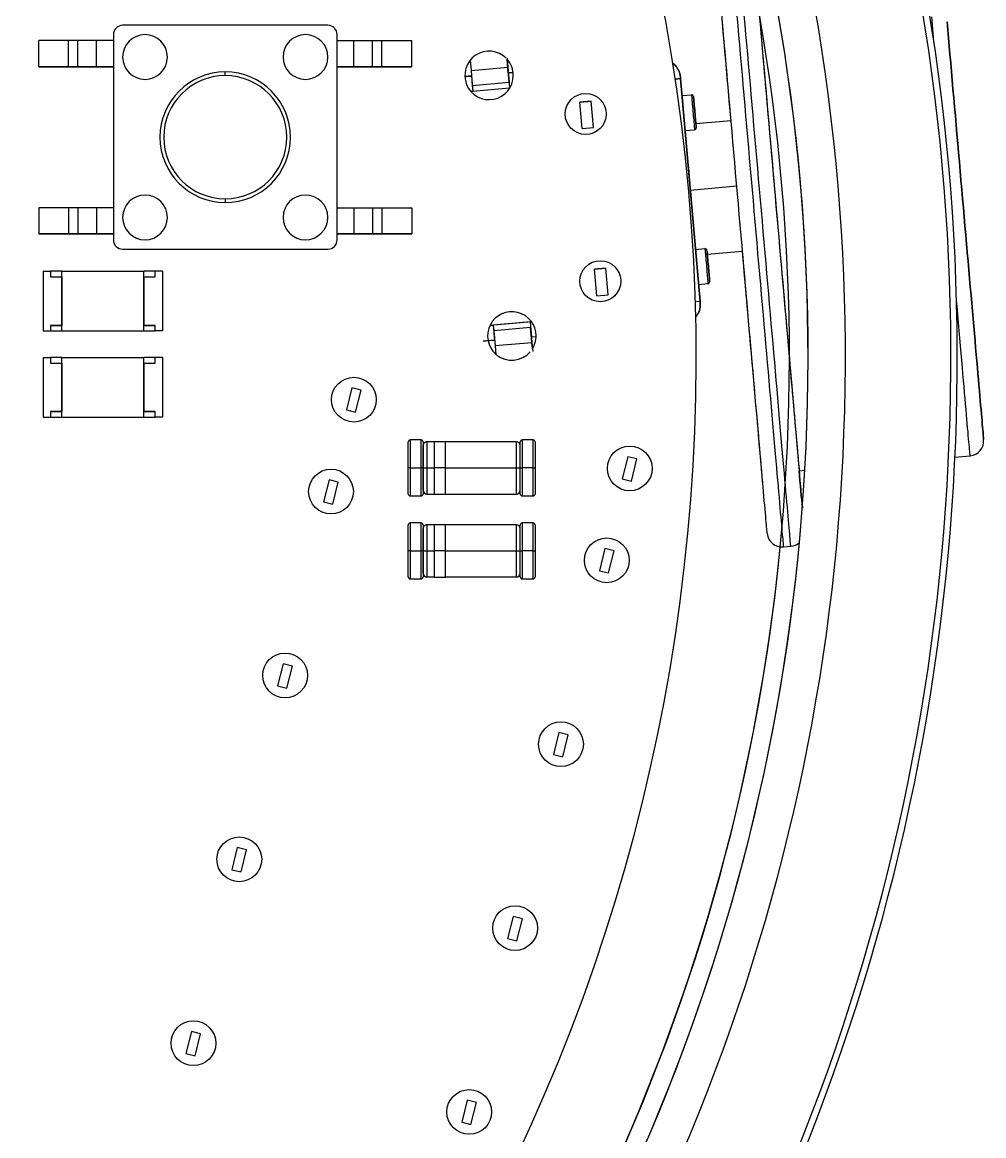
# Model space of a CAD drawing. Header units: millimetres. Extents: x 464 to 694, y 328 to 578.
# Drawn here: x 642.5 to 694, y 422.3 to 482 of the extents above; entities that cross this region are included whole.
import ezdxf

# ---------------------------------------------------------------- set-up
doc = ezdxf.new("R2010")
doc.units = ezdxf.units.MM

msp = doc.modelspace()

# ---------------------------------------------------------------- linework, layer by layer
at = {"color": 7, "linetype": 'Continuous', "lineweight": 25}
for p, q in [((658.88, 481.809), (647.88, 481.809)), ((647.38, 481.309), (647.38, 470.309)), ((659.38, 470.309), (659.38, 481.309)), ((643.38, 479.589), (643.38, 480.989)), ((644.98, 480.989), (643.38, 480.989)), ((644.98, 479.589), (644.98, 480.989)), ((645.48, 480.989), (644.98, 480.989)), ((645.48, 479.589), (645.48, 480.989)), ((646.48, 479.589), (646.48, 480.989)), ((647.38, 480.989), (646.48, 480.989)), ((659.38, 480.989), (660.28, 480.989)), ((660.28, 479.589), (660.28, 480.989)), ((661.28, 479.589), (661.28, 480.989)), ((661.28, 480.989), (661.78, 480.989)), ((661.78, 479.589), (661.78, 480.989)), ((661.78, 480.989), (663.38, 480.989)), ((663.38, 479.589), (663.38, 480.989)), ((647.88, 480.109), (647.88, 480.109)), ((650.28, 480.109), (650.28, 480.109)), ((656.48, 480.109), (656.48, 480.109)), ((658.88, 480.109), (658.88, 480.109)), ((668.487, 480.042), (668.528, 479.567)), ((668.555, 479.264), (668.491, 479.987)), ((644.98, 479.589), (643.38, 479.589)), ((643.38, 479.589), (644.98, 479.589)), ((643.38, 479.589), (643.38, 479.589)), ((645.48, 479.589), (644.98, 479.589)), ((645.48, 479.589), (645.48, 479.589)), ((645.98, 479.589), (646.48, 479.589)), ((645.98, 479.589), (645.98, 479.589)), ((647.38, 479.589), (646.48, 479.589)), ((646.48, 479.589), (647.38, 479.589)), ((659.38, 479.589), (660.28, 479.589)), ((660.28, 479.589), (659.38, 479.589)), ((660.78, 479.589), (660.28, 479.589)), ((660.78, 479.589), (660.78, 479.589)), ((661.28, 479.589), (661.28, 479.589)), ((661.28, 479.589), (661.78, 479.589)), ((663.38, 479.589), (661.78, 479.589)), ((661.78, 479.589), (663.38, 479.589)), ((663.38, 479.589), (663.38, 479.589)), ((666.507, 479.934), (666.554, 479.394)), ((666.554, 479.394), (668.528, 479.567)), ((666.554, 479.394), (668.528, 479.567)), ((666.554, 479.394), (666.554, 479.394)), ((666.554, 479.394), (666.625, 478.585)), ((668.513, 479.744), (668.626, 478.454)), ((668.599, 478.757), (668.513, 479.744)), ((668.528, 479.567), (668.528, 479.567)), ((668.528, 479.567), (668.599, 478.757)), ((677.477, 479.687), (677.389, 479.679)), ((649.08, 478.909), (649.08, 478.909)), ((653.38, 479.109), (653.38, 479.309)), ((657.68, 478.909), (657.68, 478.909)), ((666.581, 479.091), (666.223, 479.06)), ((666.581, 479.091), (666.652, 478.281)), ((668.555, 479.264), (668.811, 479.286)), ((668.811, 479.286), (668.555, 479.264)), ((668.555, 479.264), (668.555, 479.264)), ((668.555, 479.264), (668.626, 478.454)), ((677.787, 478.949), (677.506, 478.925)), ((677.506, 478.925), (677.787, 478.949)), ((677.787, 478.949), (677.506, 478.925)), ((677.787, 478.949), (677.506, 478.925)), ((677.778, 479.051), (677.787, 478.949)), ((677.778, 479.051), (677.778, 479.051)), ((677.787, 478.949), (677.778, 479.051)), ((677.787, 478.949), (678.831, 467.006)), ((677.787, 478.949), (677.787, 478.949)), ((677.787, 478.949), (677.787, 478.949)), ((678.831, 467.006), (677.787, 478.949)), ((666.538, 478.271), (666.652, 478.281)), ((666.625, 478.585), (668.599, 478.757)), ((666.625, 478.585), (666.652, 478.281)), ((666.652, 478.281), (668.626, 478.454)), ((668.599, 478.757), (668.599, 478.757)), ((668.626, 478.454), (668.638, 478.455)), ((668.626, 478.454), (668.626, 478.454)), ((672.997, 477.74), (672.39, 477.687)), ((672.39, 477.687), (672.997, 477.74)), ((672.39, 477.687), (672.39, 477.687)), ((672.514, 476.27), (672.39, 477.687)), ((673.121, 476.323), (672.997, 477.74)), ((673.121, 476.323), (672.997, 477.74)), ((672.997, 477.74), (672.997, 477.74)), ((677.866, 478.038), (678.372, 478.083)), ((680.496, 476.688), (678.611, 476.523)), ((672.514, 476.27), (673.121, 476.323)), ((673.121, 476.323), (673.121, 476.323)), ((678.03, 476.166), (678.536, 476.21)), ((678.309, 472.978), (680.802, 473.196)), ((653.38, 472.509), (653.38, 472.309)), ((643.38, 472.029), (643.38, 470.629)), ((644.98, 472.029), (643.38, 472.029)), ((644.98, 472.029), (644.98, 470.629)), ((645.48, 472.029), (644.98, 472.029)), ((645.48, 472.029), (645.48, 470.629)), ((646.48, 472.029), (646.48, 470.629)), ((647.38, 472.029), (646.48, 472.029)), ((659.38, 472.029), (660.28, 472.029)), ((660.28, 472.029), (660.28, 470.629)), ((661.28, 472.029), (661.28, 470.629)), ((661.28, 472.029), (661.78, 472.029)), ((661.78, 472.029), (661.78, 470.629)), ((661.78, 472.029), (663.38, 472.029)), ((663.38, 472.029), (663.38, 470.629)), ((647.88, 471.509), (647.88, 471.509)), ((650.28, 471.509), (650.28, 471.509)), ((656.48, 471.509), (656.48, 471.509)), ((658.88, 471.509), (658.88, 471.509)), ((644.98, 470.629), (643.38, 470.629)), ((643.38, 470.629), (644.98, 470.629)), ((643.38, 470.629), (643.38, 470.629)), ((645.48, 470.629), (644.98, 470.629)), ((645.48, 470.629), (645.48, 470.629)), ((645.98, 470.629), (646.48, 470.629)), ((645.98, 470.629), (645.98, 470.629)), ((647.38, 470.629), (646.48, 470.629)), ((646.48, 470.629), (647.38, 470.629)), ((659.38, 470.629), (660.28, 470.629)), ((660.28, 470.629), (659.38, 470.629)), ((660.78, 470.629), (660.28, 470.629)), ((660.78, 470.629), (660.78, 470.629)), ((661.28, 470.629), (661.28, 470.629)), ((661.28, 470.629), (661.78, 470.629)), ((663.38, 470.629), (661.78, 470.629)), ((661.78, 470.629), (663.38, 470.629)), ((663.38, 470.629), (663.38, 470.629)), ((649.08, 470.309), (649.08, 470.309)), ((657.68, 470.309), (657.68, 470.309)), ((678.588, 469.79), (679.094, 469.834)), ((647.88, 469.809), (658.88, 469.809)), ((647.88, 469.809), (658.88, 469.809)), ((647.88, 469.809), (647.88, 469.809)), ((658.88, 469.809), (658.88, 469.809)), ((679.222, 469.539), (681.107, 469.704)), ((643.62, 468.621), (644.02, 468.621)), ((643.62, 468.621), (643.62, 465.421)), ((644.02, 468.621), (644.02, 468.321)), ((644.62, 468.621), (644.02, 468.621)), ((644.62, 468.621), (649.02, 468.621)), ((644.62, 465.421), (644.62, 468.621)), ((649.02, 465.421), (649.02, 468.621)), ((649.62, 468.621), (649.02, 468.621)), ((650.02, 468.621), (649.62, 468.621)), ((649.62, 468.321), (649.62, 468.621)), ((650.02, 468.621), (650.02, 465.421)), ((673.781, 468.782), (673.173, 468.729)), ((673.173, 468.729), (673.781, 468.782)), ((673.173, 468.729), (673.173, 468.729)), ((673.297, 467.312), (673.173, 468.729)), ((673.905, 467.366), (673.781, 468.782)), ((673.781, 468.782), (673.781, 468.782)), ((673.905, 467.366), (673.781, 468.782)), ((644.02, 468.321), (644.62, 468.321)), ((644.62, 468.321), (644.62, 465.721)), ((649.02, 468.321), (649.02, 465.721)), ((649.02, 468.321), (649.62, 468.321)), ((678.752, 467.917), (679.258, 467.961)), ((673.297, 467.312), (673.905, 467.366)), ((673.905, 467.366), (673.905, 467.366)), ((678.831, 467.006), (678.58, 466.984)), ((678.831, 467.006), (678.58, 466.984)), ((678.831, 467.006), (678.84, 466.905)), ((678.831, 467.006), (678.831, 467.006)), ((678.831, 467.006), (678.831, 467.006)), ((678.84, 466.905), (678.831, 467.006)), ((678.84, 466.905), (678.84, 466.905)), ((678.745, 466.379), (678.745, 466.379)), ((644.62, 465.721), (644.02, 465.721)), ((644.02, 465.721), (644.02, 465.421)), ((644.02, 465.721), (644.62, 465.721)), ((649.62, 465.721), (649.02, 465.721)), ((649.02, 465.721), (649.62, 465.721)), ((649.62, 465.421), (649.62, 465.721)), ((668.408, 465.788), (667.57, 465.715)), ((667.57, 465.715), (667.75, 465.731)), ((669.724, 465.903), (667.75, 465.731)), ((667.75, 465.731), (667.776, 465.427)), ((667.75, 465.731), (667.75, 465.731)), ((667.75, 465.731), (667.821, 464.921)), ((669.802, 465.91), (668.408, 465.788)), ((669.724, 465.903), (669.802, 465.91)), ((669.724, 465.903), (669.836, 464.613)), ((669.724, 465.903), (669.724, 465.903)), ((669.724, 465.903), (669.794, 465.094)), ((678.655, 466.226), (678.6, 466.221)), ((678.601, 466.157), (678.655, 466.226)), ((643.62, 465.421), (643.72, 465.421)), ((643.62, 465.421), (644.02, 465.421)), ((643.62, 465.421), (643.62, 465.421)), ((643.72, 465.421), (643.72, 465.421)), ((643.72, 465.421), (644.02, 465.421)), ((644.02, 465.421), (644.62, 465.421)), ((644.02, 465.421), (644.62, 465.421)), ((644.62, 465.421), (649.02, 465.421)), ((644.62, 465.421), (649.02, 465.421)), ((649.02, 465.421), (649.62, 465.421)), ((649.02, 465.421), (649.62, 465.421)), ((650.02, 465.421), (649.62, 465.421)), ((649.92, 465.421), (649.62, 465.421)), ((650.02, 465.421), (649.92, 465.421)), ((649.92, 465.421), (649.92, 465.421)), ((650.02, 465.421), (650.02, 465.421)), ((669.75, 465.6), (667.776, 465.427)), ((669.75, 465.6), (667.776, 465.427)), ((667.776, 465.427), (667.776, 465.427)), ((667.776, 465.427), (667.847, 464.617)), ((669.75, 465.6), (669.821, 464.79)), ((669.75, 465.6), (669.75, 465.6)), ((669.836, 464.613), (669.75, 465.6)), ((670.043, 465.115), (669.794, 465.094)), ((669.794, 465.094), (669.794, 465.094)), ((669.849, 464.471), (669.794, 465.094)), ((669.821, 464.79), (667.847, 464.617)), ((667.847, 464.617), (667.889, 464.142)), ((669.821, 464.79), (669.862, 464.315)), ((669.821, 464.79), (669.821, 464.79)), ((643.62, 463.998), (644.02, 463.998)), ((643.62, 463.998), (643.62, 460.798)), ((644.02, 463.998), (644.02, 463.698)), ((644.62, 463.998), (644.02, 463.998)), ((644.62, 463.998), (649.02, 463.998)), ((644.62, 460.798), (644.62, 463.998)), ((649.02, 460.798), (649.02, 463.998)), ((649.62, 463.998), (649.02, 463.998)), ((650.02, 463.998), (649.62, 463.998)), ((649.62, 463.698), (649.62, 463.998)), ((650.02, 463.998), (650.02, 460.798)), ((644.02, 463.698), (644.62, 463.698)), ((644.62, 463.698), (644.62, 461.098)), ((649.02, 463.698), (649.02, 461.098)), ((649.02, 463.698), (649.62, 463.698)), ((660.171, 462.368), (659.876, 461.185)), ((660.663, 462.245), (660.171, 462.368)), ((660.171, 462.368), (660.171, 462.368)), ((660.663, 462.245), (660.171, 462.368)), ((660.369, 461.062), (660.663, 462.245)), ((660.369, 461.062), (660.663, 462.245)), ((660.663, 462.245), (660.663, 462.245)), ((644.62, 461.098), (644.02, 461.098)), ((644.02, 461.098), (644.02, 460.798)), ((644.02, 461.098), (644.62, 461.098)), ((649.62, 461.098), (649.02, 461.098)), ((649.02, 461.098), (649.62, 461.098)), ((649.62, 460.798), (649.62, 461.098)), ((659.876, 461.185), (660.369, 461.062)), ((660.369, 461.062), (660.369, 461.062)), ((643.62, 460.798), (644.02, 460.798)), ((643.62, 460.798), (643.72, 460.798)), ((643.62, 460.798), (643.62, 460.798)), ((643.72, 460.798), (643.72, 460.798)), ((643.72, 460.798), (644.02, 460.798)), ((644.02, 460.798), (644.62, 460.798)), ((644.02, 460.798), (644.62, 460.798)), ((644.62, 460.798), (649.02, 460.798)), ((644.62, 460.798), (649.02, 460.798)), ((649.02, 460.798), (649.62, 460.798)), ((649.02, 460.798), (649.62, 460.798)), ((650.02, 460.798), (649.62, 460.798)), ((649.92, 460.798), (649.62, 460.798)), ((650.02, 460.798), (649.92, 460.798)), ((649.92, 460.798), (649.92, 460.798)), ((650.02, 460.798), (650.02, 460.798)), ((663.188, 458.08), (663.188, 459.48)), ((663.888, 459.58), (663.288, 459.58)), ((663.288, 459.58), (663.288, 458.08)), ((663.888, 458.08), (663.888, 459.58)), ((663.988, 459.48), (663.988, 458.08)), ((663.99, 459.28), (663.988, 459.28)), ((663.99, 458.08), (663.99, 459.28)), ((664.59, 459.48), (664.19, 459.48)), ((664.19, 459.48), (664.19, 458.08)), ((665.19, 459.482), (664.59, 459.482)), ((664.59, 458.08), (664.59, 459.482)), ((665.19, 458.08), (665.19, 459.482)), ((668.99, 459.48), (665.19, 459.48)), ((668.99, 458.08), (668.99, 459.48)), ((669.192, 459.28), (669.19, 459.28)), ((669.19, 458.08), (669.19, 459.28)), ((669.192, 458.08), (669.192, 459.48)), ((669.892, 459.58), (669.292, 459.58)), ((669.292, 459.58), (669.292, 458.08)), ((669.892, 458.08), (669.892, 459.58)), ((669.992, 459.48), (669.992, 458.08)), ((669.994, 458.703), (669.992, 458.703)), ((669.994, 458.656), (669.992, 458.656)), ((669.994, 458.639), (669.992, 458.639)), ((669.994, 458.593), (669.992, 458.593)), ((669.994, 458.586), (669.992, 458.586)), ((669.994, 458.568), (669.992, 458.568)), ((669.994, 458.55), (669.992, 458.55)), ((669.994, 458.503), (669.992, 458.503)), ((669.994, 458.486), (669.992, 458.486)), ((669.994, 458.703), (669.994, 458.656)), ((669.994, 458.656), (669.994, 458.639)), ((669.994, 458.639), (669.994, 458.593)), ((669.994, 458.55), (669.994, 458.503)), ((669.994, 458.503), (669.994, 458.486)), ((669.994, 458.486), (669.994, 458.44)), ((674.958, 458.681), (674.663, 457.498)), ((675.451, 458.558), (674.958, 458.681)), ((674.958, 458.681), (674.958, 458.681)), ((675.451, 458.558), (674.958, 458.681)), ((675.156, 457.375), (675.451, 458.558)), ((675.156, 457.375), (675.451, 458.558)), ((675.451, 458.558), (675.451, 458.558)), ((692.5, 458.66), (693.31, 458.731)), ((663.288, 458.08), (663.188, 458.08)), ((663.188, 456.68), (663.188, 458.08)), ((663.288, 458.08), (663.888, 458.08)), ((663.288, 458.08), (663.288, 456.58)), ((663.988, 458.08), (663.888, 458.08)), ((663.888, 456.58), (663.888, 458.08)), ((663.988, 458.08), (663.988, 456.68)), ((663.988, 458.08), (663.99, 458.08)), ((663.99, 456.88), (663.99, 458.08)), ((663.99, 458.08), (664.19, 458.08)), ((664.19, 458.08), (664.59, 458.08)), ((664.19, 458.08), (664.19, 456.68)), ((665.19, 458.08), (664.59, 458.08)), ((664.59, 456.678), (664.59, 458.08)), ((665.19, 456.678), (665.19, 458.08)), ((665.19, 458.08), (668.99, 458.08)), ((668.99, 458.08), (669.19, 458.08)), ((668.99, 456.68), (668.99, 458.08)), ((669.19, 456.88), (669.19, 458.08)), ((669.192, 458.08), (669.19, 458.08)), ((669.192, 456.68), (669.192, 458.08)), ((669.192, 458.08), (669.292, 458.08)), ((669.892, 458.08), (669.292, 458.08)), ((669.292, 458.08), (669.292, 456.58)), ((669.892, 458.08), (669.992, 458.08)), ((669.892, 456.58), (669.892, 458.08)), ((669.994, 458.44), (669.992, 458.44)), ((669.994, 458.433), (669.992, 458.433)), ((669.994, 458.415), (669.992, 458.415)), ((669.994, 458.369), (669.992, 458.369)), ((669.994, 458.334), (669.992, 458.334)), ((669.994, 458.315), (669.992, 458.315)), ((669.994, 458.311), (669.992, 458.311)), ((669.994, 458.308), (669.992, 458.308)), ((669.994, 458.245), (669.992, 458.245)), ((669.994, 458.241), (669.992, 458.241)), ((669.994, 458.231), (669.992, 458.231)), ((669.994, 458.231), (669.992, 458.231)), ((669.994, 458.221), (669.992, 458.221)), ((669.994, 458.192), (669.992, 458.192)), ((669.994, 458.147), (669.992, 458.147)), ((669.994, 458.129), (669.992, 458.129)), ((669.994, 458.126), (669.992, 458.126)), ((669.994, 458.124), (669.992, 458.124)), ((669.992, 458.08), (669.992, 456.68)), ((669.994, 458.076), (669.992, 458.076)), ((669.994, 458.06), (669.992, 458.06)), ((669.994, 457.96), (669.992, 457.96)), ((669.994, 457.874), (669.992, 457.874)), ((669.994, 458.44), (669.994, 458.436)), ((669.994, 458.369), (669.994, 458.334)), ((669.994, 458.334), (669.994, 458.315)), ((669.994, 458.315), (669.994, 458.311)), ((669.994, 458.311), (669.994, 458.308)), ((669.994, 458.308), (669.994, 458.245)), ((669.994, 458.126), (669.994, 458.124)), ((669.994, 458.124), (669.994, 458.076)), ((669.994, 458.076), (669.994, 458.06)), ((684.145, 457.929), (684.452, 457.956)), ((658.942, 457.439), (658.647, 456.256)), ((659.435, 457.316), (658.942, 457.439)), ((658.942, 457.439), (658.942, 457.439)), ((659.435, 457.316), (658.942, 457.439)), ((659.14, 456.133), (659.435, 457.316)), ((659.14, 456.133), (659.435, 457.316)), ((659.435, 457.316), (659.435, 457.316)), ((669.994, 457.827), (669.992, 457.827)), ((669.994, 457.709), (669.992, 457.709)), ((669.994, 457.605), (669.992, 457.605)), ((669.994, 457.567), (669.992, 457.567)), ((669.994, 457.547), (669.992, 457.547)), ((669.994, 457.447), (669.992, 457.447)), ((669.994, 457.407), (669.992, 457.407)), ((674.663, 457.498), (675.156, 457.375)), ((675.156, 457.375), (675.156, 457.375)), ((663.988, 456.88), (663.99, 456.88)), ((664.19, 456.68), (664.59, 456.68)), ((665.19, 456.68), (668.99, 456.68)), ((669.19, 456.88), (669.192, 456.88)), ((658.647, 456.256), (659.14, 456.133)), ((659.14, 456.133), (659.14, 456.133)), ((663.288, 456.58), (663.888, 456.58)), ((664.59, 456.678), (665.19, 456.678)), ((669.292, 456.58), (669.892, 456.58)), ((663.188, 453.631), (663.188, 455.031)), ((663.888, 455.131), (663.288, 455.131)), ((663.288, 455.131), (663.288, 453.631)), ((663.888, 453.631), (663.888, 455.131)), ((663.988, 455.031), (663.988, 453.631)), ((664.59, 455.031), (664.19, 455.031)), ((664.19, 455.031), (664.19, 453.631)), ((665.19, 455.033), (664.59, 455.033)), ((664.59, 453.631), (664.59, 455.033)), ((665.19, 453.631), (665.19, 455.033)), ((668.99, 455.031), (665.19, 455.031)), ((668.99, 453.631), (668.99, 455.031)), ((669.192, 453.631), (669.192, 455.031)), ((669.892, 455.131), (669.292, 455.131)), ((669.292, 455.131), (669.292, 453.631)), ((669.892, 453.631), (669.892, 455.131)), ((669.992, 455.031), (669.992, 453.631)), ((663.99, 454.831), (663.988, 454.831)), ((663.99, 453.631), (663.99, 454.831)), ((669.192, 454.831), (669.19, 454.831)), ((669.19, 453.631), (669.19, 454.831)), ((669.994, 454.254), (669.992, 454.254)), ((669.994, 454.207), (669.992, 454.207)), ((669.994, 454.19), (669.992, 454.19)), ((669.994, 454.144), (669.992, 454.144)), ((669.994, 454.137), (669.992, 454.137)), ((669.994, 454.119), (669.992, 454.119)), ((669.994, 454.101), (669.992, 454.101)), ((669.994, 454.054), (669.992, 454.054)), ((669.994, 454.037), (669.992, 454.037)), ((669.994, 453.991), (669.992, 453.991)), ((669.994, 453.984), (669.992, 453.984)), ((669.994, 453.966), (669.992, 453.966)), ((669.994, 453.92), (669.992, 453.92)), ((669.994, 453.885), (669.992, 453.885)), ((669.994, 453.866), (669.992, 453.866)), ((669.994, 453.862), (669.992, 453.862)), ((669.994, 453.859), (669.992, 453.859)), ((669.994, 453.796), (669.992, 453.796)), ((669.994, 453.792), (669.992, 453.792)), ((669.994, 453.782), (669.992, 453.782)), ((669.994, 453.782), (669.992, 453.782)), ((669.994, 453.772), (669.992, 453.772)), ((669.994, 453.743), (669.992, 453.743)), ((669.994, 453.698), (669.992, 453.698)), ((669.994, 454.254), (669.994, 454.207)), ((669.994, 454.207), (669.994, 454.19)), ((669.994, 454.19), (669.994, 454.144)), ((669.994, 454.101), (669.994, 454.054)), ((669.994, 454.054), (669.994, 454.037)), ((669.994, 454.037), (669.994, 453.991)), ((669.994, 453.991), (669.994, 453.987)), ((669.994, 453.92), (669.994, 453.885)), ((669.994, 453.885), (669.994, 453.866)), ((669.994, 453.866), (669.994, 453.862)), ((669.994, 453.862), (669.994, 453.859)), ((669.994, 453.859), (669.994, 453.796)), ((673.729, 453.752), (673.434, 452.569)), ((674.222, 453.629), (673.729, 453.752)), ((673.729, 453.752), (673.729, 453.752)), ((674.222, 453.629), (673.729, 453.752)), ((683.298, 453.84), (683.697, 453.875)), ((663.188, 452.231), (663.188, 453.631)), ((663.288, 453.631), (663.188, 453.631)), ((663.288, 453.631), (663.888, 453.631)), ((663.288, 453.631), (663.288, 452.131)), ((663.988, 453.631), (663.888, 453.631)), ((663.888, 452.131), (663.888, 453.631)), ((663.988, 453.631), (663.988, 452.231)), ((663.988, 453.631), (663.99, 453.631)), ((663.99, 452.431), (663.99, 453.631)), ((663.99, 453.631), (664.19, 453.631)), ((664.19, 453.631), (664.59, 453.631)), ((664.19, 453.631), (664.19, 452.231)), ((665.19, 453.631), (664.59, 453.631)), ((664.59, 452.229), (664.59, 453.631)), ((665.19, 452.229), (665.19, 453.631)), ((665.19, 453.631), (668.99, 453.631)), ((668.99, 453.631), (669.19, 453.631)), ((668.99, 452.231), (668.99, 453.631)), ((669.19, 452.431), (669.19, 453.631)), ((669.192, 453.631), (669.19, 453.631)), ((669.192, 452.231), (669.192, 453.631)), ((669.192, 453.631), (669.292, 453.631)), ((669.892, 453.631), (669.292, 453.631)), ((669.292, 453.631), (669.292, 452.131)), ((669.892, 453.631), (669.992, 453.631)), ((669.892, 452.131), (669.892, 453.631)), ((669.994, 453.68), (669.992, 453.68)), ((669.994, 453.677), (669.992, 453.677)), ((669.994, 453.675), (669.992, 453.675)), ((669.992, 453.631), (669.992, 452.231)), ((669.994, 453.627), (669.992, 453.627)), ((669.994, 453.611), (669.992, 453.611)), ((669.994, 453.511), (669.992, 453.511)), ((669.994, 453.425), (669.992, 453.425)), ((669.994, 453.378), (669.992, 453.378)), ((669.994, 453.26), (669.992, 453.26)), ((669.994, 453.156), (669.992, 453.156)), ((669.994, 453.118), (669.992, 453.118)), ((669.994, 453.098), (669.992, 453.098)), ((669.994, 453.677), (669.994, 453.675)), ((669.994, 453.675), (669.994, 453.627)), ((669.994, 453.627), (669.994, 453.611)), ((673.927, 452.446), (674.222, 453.629)), ((673.927, 452.446), (674.222, 453.629)), ((674.222, 453.629), (674.222, 453.629)), ((669.994, 452.998), (669.992, 452.998)), ((669.994, 452.958), (669.992, 452.958)), ((673.434, 452.569), (673.927, 452.446)), ((663.288, 452.131), (663.888, 452.131)), ((663.988, 452.431), (663.99, 452.431)), ((664.19, 452.231), (664.59, 452.231)), ((664.59, 452.229), (665.19, 452.229)), ((665.19, 452.231), (668.99, 452.231)), ((669.19, 452.431), (669.192, 452.431)), ((669.292, 452.131), (669.892, 452.131)), ((673.927, 452.446), (673.927, 452.446)), ((656.484, 447.58), (656.189, 446.397)), ((656.977, 447.457), (656.484, 447.58)), ((656.484, 447.58), (656.484, 447.58)), ((656.977, 447.457), (656.484, 447.58)), ((656.682, 446.275), (656.977, 447.457)), ((656.682, 446.275), (656.977, 447.457)), ((656.977, 447.457), (656.977, 447.457)), ((656.189, 446.397), (656.682, 446.275)), ((656.682, 446.275), (656.682, 446.275)), ((671.271, 443.893), (670.976, 442.711)), ((671.764, 443.771), (671.271, 443.893)), ((671.271, 443.893), (671.271, 443.893)), ((671.764, 443.771), (671.271, 443.893)), ((671.469, 442.588), (671.764, 443.771)), ((671.469, 442.588), (671.764, 443.771)), ((671.764, 443.771), (671.764, 443.771)), ((670.976, 442.711), (671.469, 442.588)), ((671.469, 442.588), (671.469, 442.588)), ((654.026, 437.722), (653.731, 436.539)), ((654.519, 437.599), (654.026, 437.722)), ((654.026, 437.722), (654.026, 437.722)), ((654.519, 437.599), (654.026, 437.722)), ((654.224, 436.416), (654.519, 437.599)), ((654.224, 436.416), (654.519, 437.599)), ((654.519, 437.599), (654.519, 437.599)), ((653.731, 436.539), (654.224, 436.416)), ((654.224, 436.416), (654.224, 436.416)), ((668.813, 434.035), (668.518, 432.852)), ((669.306, 433.912), (668.813, 434.035)), ((668.813, 434.035), (668.813, 434.035)), ((669.306, 433.912), (668.813, 434.035)), ((669.011, 432.729), (669.306, 433.912)), ((669.011, 432.729), (669.306, 433.912)), ((669.306, 433.912), (669.306, 433.912)), ((668.518, 432.852), (669.011, 432.729)), ((669.011, 432.729), (669.011, 432.729)), ((651.568, 427.864), (651.273, 426.681)), ((652.061, 427.741), (651.568, 427.864)), ((651.568, 427.864), (651.568, 427.864)), ((652.061, 427.741), (651.568, 427.864)), ((651.766, 426.558), (652.061, 427.741)), ((651.766, 426.558), (652.061, 427.741)), ((652.061, 427.741), (652.061, 427.741)), ((651.273, 426.681), (651.766, 426.558)), ((651.766, 426.558), (651.766, 426.558)), ((666.355, 424.177), (666.06, 422.994)), ((666.848, 424.054), (666.355, 424.177)), ((666.355, 424.177), (666.355, 424.177)), ((666.848, 424.054), (666.355, 424.177)), ((666.553, 422.871), (666.848, 424.054)), ((666.553, 422.871), (666.848, 424.054)), ((666.848, 424.054), (666.848, 424.054)), ((666.06, 422.994), (666.553, 422.871)), ((666.553, 422.871), (666.553, 422.871))]:
    msp.add_line(p, q, dxfattribs=at)
at = {"color": 7, "linetype": 'Continuous', "lineweight": 25, "flags": 128}
for points in [[(682.432, 454.567), (682.432, 454.569), (682.43, 454.586), (682.427, 454.62), (682.423, 454.67), (682.417, 454.737), (682.409, 454.821), (682.401, 454.922), (682.39, 455.039), (682.379, 455.172), (682.366, 455.322), (682.351, 455.487), (682.335, 455.669), (682.318, 455.867), (682.299, 456.08), (682.279, 456.309), (682.258, 456.553), (682.235, 456.812), (682.211, 457.086), (682.186, 457.375), (682.16, 457.677), (682.132, 457.994), (682.103, 458.325), (682.073, 458.669), (682.042, 459.026), (682.009, 459.396), (681.976, 459.778), (681.941, 460.173), (681.906, 460.579), (681.869, 460.997), (681.832, 461.425), (681.793, 461.865), (681.754, 462.314), (681.714, 462.774), (681.673, 463.242), (681.631, 463.72), (681.588, 464.207), (681.545, 464.701), (681.501, 465.203), (681.457, 465.713), (681.411, 466.229), (681.366, 466.751), (681.319, 467.28), (681.273, 467.813), (681.226, 468.352), (681.178, 468.895), (681.13, 469.441), (681.082, 469.992), (681.034, 470.545), (680.985, 471.1), (680.936, 471.657), (680.888, 472.216), (680.839, 472.776), (680.79, 473.336), (680.741, 473.896), (680.692, 474.455), (680.643, 475.013), (680.594, 475.57), (680.546, 476.124), (680.497, 476.676), (680.449, 477.224), (680.402, 477.769), (680.354, 478.31), (680.308, 478.846), (680.261, 479.377), (680.215, 479.902), (680.17, 480.422), (680.125, 480.935), (680.081, 481.44), (680.037, 481.939), (679.994, 482.429)], [(682.008, 482.359), (682.051, 481.865), (682.095, 481.363), (682.14, 480.853), (682.185, 480.337), (682.23, 479.815), (682.277, 479.286), (682.323, 478.753), (682.37, 478.214), (682.418, 477.671), (682.466, 477.125), (682.514, 476.574), (682.562, 476.021), (682.611, 475.466), (682.66, 474.909), (682.709, 474.35), (682.758, 473.79), (682.807, 473.23), (682.856, 472.67), (682.904, 472.111), (682.953, 471.553), (683.002, 470.996), (683.05, 470.442), (683.099, 469.89), (683.147, 469.342), (683.194, 468.797), (683.242, 468.256), (683.289, 467.72), (683.335, 467.189), (683.381, 466.664), (683.426, 466.144), (683.471, 465.631), (683.516, 465.126), (683.559, 464.627), (683.602, 464.137), (683.644, 463.655), (683.686, 463.181), (683.726, 462.717), (683.766, 462.262), (683.805, 461.818), (683.843, 461.384), (683.88, 460.961), (683.916, 460.549), (683.951, 460.148), (683.985, 459.76), (684.018, 459.383), (684.05, 459.02), (684.08, 458.669), (684.11, 458.332), (684.138, 458.008), (684.165, 457.699), (684.191, 457.403), (684.216, 457.122), (684.239, 456.855), (684.261, 456.604), (684.282, 456.367), (684.301, 456.146), (684.319, 455.947)], [(680.496, 476.688), (680.466, 477.03), (680.423, 477.529), (680.38, 478.023), (680.337, 478.512), (680.294, 478.996), (680.253, 479.474), (680.211, 479.945), (680.171, 480.409), (680.131, 480.866), (680.092, 481.314), (680.053, 481.754), (680.015, 482.185)], [(680.807, 482.313), (680.852, 481.804), (680.897, 481.288), (680.943, 480.765), (680.989, 480.236), (681.036, 479.701), (681.083, 479.16), (681.131, 478.614), (681.179, 478.063), (681.228, 477.509), (681.276, 476.95), (681.326, 476.389), (681.375, 475.825), (681.425, 475.258), (681.474, 474.69), (681.524, 474.121), (681.574, 473.551), (681.624, 472.98), (681.674, 472.41), (681.723, 471.841), (681.773, 471.273), (681.823, 470.706), (681.872, 470.142), (681.921, 469.581), (681.97, 469.022), (682.019, 468.468), (682.067, 467.917), (682.115, 467.371), (682.162, 466.83), (682.209, 466.295), (682.255, 465.766), (682.301, 465.243), (682.346, 464.727), (682.39, 464.219), (682.434, 463.718), (682.477, 463.225), (682.52, 462.741), (682.561, 462.267), (682.602, 461.801), (682.642, 461.346), (682.681, 460.901), (682.719, 460.466), (682.756, 460.043), (682.792, 459.631), (682.827, 459.23), (682.861, 458.842), (682.894, 458.466), (682.925, 458.103), (682.956, 457.753), (682.985, 457.417), (683.014, 457.094), (683.041, 456.785), (683.067, 456.49), (683.091, 456.21), (683.114, 455.944), (683.136, 455.693), (683.157, 455.458), (683.176, 455.238), (683.194, 455.033), (683.211, 454.844), (683.226, 454.671), (683.239, 454.514), (683.252, 454.373), (683.263, 454.249), (683.272, 454.14), (683.28, 454.049), (683.287, 453.974), (683.292, 453.915), (683.295, 453.873), (683.298, 453.848), (683.298, 453.84)], [(683.697, 453.875), (683.696, 453.883), (683.694, 453.908), (683.69, 453.95), (683.685, 454.008), (683.679, 454.084), (683.671, 454.175), (683.661, 454.283), (683.65, 454.408), (683.638, 454.549), (683.624, 454.706), (683.609, 454.879), (683.592, 455.068), (683.575, 455.273), (683.555, 455.493), (683.535, 455.728), (683.513, 455.979), (683.49, 456.245), (683.465, 456.525), (683.439, 456.82), (683.412, 457.129), (683.384, 457.452), (683.354, 457.788), (683.324, 458.138), (683.292, 458.501), (683.259, 458.877), (683.225, 459.265), (683.19, 459.666), (683.154, 460.078), (683.117, 460.501), (683.079, 460.936), (683.04, 461.381), (683, 461.836), (682.96, 462.301), (682.918, 462.776), (682.876, 463.26), (682.833, 463.753), (682.789, 464.253), (682.744, 464.762), (682.699, 465.278), (682.653, 465.801), (682.607, 466.33), (682.56, 466.865), (682.513, 467.406), (682.465, 467.952), (682.417, 468.503), (682.369, 469.057), (682.32, 469.616), (682.271, 470.177), (682.221, 470.741), (682.172, 471.308), (682.122, 471.876), (682.072, 472.445), (682.022, 473.015), (681.972, 473.586), (681.923, 474.156), (681.873, 474.725), (681.823, 475.293), (681.773, 475.86), (681.724, 476.424), (681.675, 476.985), (681.626, 477.544), (681.578, 478.098), (681.529, 478.649), (681.482, 479.195), (681.434, 479.736), (681.387, 480.271), (681.341, 480.8), (681.295, 481.323), (681.25, 481.839), (681.206, 482.347)], [(682.031, 482.093), (682.068, 481.67), (682.106, 481.237), (682.145, 480.796), (682.184, 480.346), (682.224, 479.889), (682.265, 479.426), (682.306, 478.955), (682.347, 478.479), (682.39, 477.997), (682.432, 477.509), (682.475, 477.018), (682.518, 476.523), (682.562, 476.024), (682.606, 475.522), (682.65, 475.018), (682.694, 474.512), (682.739, 474.005), (682.783, 473.497), (682.828, 472.989), (682.872, 472.482), (682.916, 471.975), (682.961, 471.47), (683.005, 470.967), (683.048, 470.467), (683.092, 469.97), (683.135, 469.476), (683.178, 468.987), (683.22, 468.502), (683.262, 468.023), (683.304, 467.549), (683.344, 467.082), (683.385, 466.622), (683.424, 466.168), (683.463, 465.723), (683.502, 465.286), (683.539, 464.858), (683.576, 464.439), (683.612, 464.029), (683.646, 463.63), (683.68, 463.241), (683.714, 462.863), (683.746, 462.497), (683.777, 462.142), (683.807, 461.799), (683.835, 461.469), (683.863, 461.152), (683.89, 460.848), (683.915, 460.558), (683.939, 460.281), (683.962, 460.019), (683.984, 459.771), (684.004, 459.538), (684.024, 459.32), (684.041, 459.117), (684.058, 458.929), (684.073, 458.757), (684.086, 458.601), (684.099, 458.461), (684.11, 458.337), (684.119, 458.229), (684.127, 458.138), (684.134, 458.063), (684.139, 458.004), (684.142, 457.963), (684.144, 457.937), (684.145, 457.929), (684.145, 457.929)], [(691.377, 480.829), (691.369, 480.921), (691.329, 481.374), (691.29, 481.819), (691.252, 482.256)], [(692.079, 481.988), (692.116, 481.564), (692.153, 481.131), (692.192, 480.691), (692.231, 480.243), (692.271, 479.789), (692.311, 479.328), (692.352, 478.861), (692.393, 478.389), (692.435, 477.912), (692.477, 477.431), (692.52, 476.947), (692.562, 476.459), (692.605, 475.969), (692.648, 475.477), (692.691, 474.983), (692.735, 474.489), (692.778, 473.994), (692.821, 473.5), (692.864, 473.006), (692.907, 472.514), (692.95, 472.024), (692.993, 471.537), (693.035, 471.052), (693.077, 470.571), (693.119, 470.094), (693.16, 469.622), (693.201, 469.156), (693.242, 468.695), (693.281, 468.24), (693.32, 467.793), (693.359, 467.352), (693.397, 466.92), (693.434, 466.496), (693.47, 466.08), (693.506, 465.674), (693.54, 465.278), (693.574, 464.892), (693.607, 464.517), (693.639, 464.152), (693.67, 463.8), (693.7, 463.459), (693.728, 463.13), (693.756, 462.815), (693.782, 462.512), (693.808, 462.222), (693.832, 461.947), (693.855, 461.685), (693.876, 461.438), (693.897, 461.205), (693.916, 460.987), (693.934, 460.784), (693.95, 460.597), (693.965, 460.425), (693.979, 460.269), (693.991, 460.129), (694.002, 460.005), (694.011, 459.897), (694.019, 459.806), (694.026, 459.731), (694.031, 459.673), (694.035, 459.631), (694.037, 459.606), (694.037, 459.598), (694.037, 459.606), (694.035, 459.631), (694.031, 459.673), (694.026, 459.731), (694.019, 459.806), (694.011, 459.897), (694.002, 460.005), (693.991, 460.129), (693.979, 460.269), (693.965, 460.425), (693.95, 460.597), (693.934, 460.784), (693.916, 460.987), (693.897, 461.205), (693.876, 461.438), (693.855, 461.685), (693.832, 461.947), (693.808, 462.222), (693.782, 462.512), (693.756, 462.815), (693.728, 463.13), (693.7, 463.459), (693.67, 463.8), (693.639, 464.152), (693.607, 464.517), (693.574, 464.892), (693.54, 465.278), (693.506, 465.674), (693.47, 466.08), (693.434, 466.496), (693.397, 466.92), (693.359, 467.352), (693.32, 467.793), (693.281, 468.24), (693.242, 468.695), (693.201, 469.156), (693.16, 469.622), (693.119, 470.094), (693.077, 470.571), (693.035, 471.052), (692.993, 471.537), (692.95, 472.024), (692.907, 472.514), (692.864, 473.006), (692.821, 473.5), (692.778, 473.994), (692.735, 474.489), (692.691, 474.983), (692.648, 475.477), (692.605, 475.969), (692.562, 476.459), (692.52, 476.947), (692.477, 477.431), (692.435, 477.912), (692.393, 478.389), (692.352, 478.861), (692.311, 479.328), (692.271, 479.789), (692.231, 480.243), (692.192, 480.691), (692.153, 481.131), (692.116, 481.564), (692.079, 481.988)], [(646.48, 480.989), (646.349, 480.989), (646.221, 480.989), (646.097, 480.989), (645.98, 480.989), (645.871, 480.989), (645.773, 480.989), (645.687, 480.989), (645.614, 480.989), (645.556, 480.989), (645.514, 480.989), (645.488, 480.989), (645.48, 480.989)], [(660.28, 480.989), (660.41, 480.989), (660.539, 480.989), (660.663, 480.989), (660.78, 480.989), (660.889, 480.989), (660.987, 480.989), (661.073, 480.989), (661.146, 480.989), (661.204, 480.989), (661.246, 480.989), (661.271, 480.989), (661.28, 480.989)], [(644.98, 479.589), (645.11, 479.589), (645.239, 479.589), (645.363, 479.589), (645.48, 479.589), (645.589, 479.589), (645.687, 479.589), (645.773, 479.589), (645.846, 479.589), (645.904, 479.589), (645.946, 479.589), (645.971, 479.589), (645.98, 479.589)], [(646.48, 479.589), (646.349, 479.589), (646.221, 479.589), (646.097, 479.589), (645.98, 479.589), (645.871, 479.589), (645.773, 479.589), (645.687, 479.589), (645.614, 479.589), (645.556, 479.589), (645.514, 479.589), (645.488, 479.589), (645.48, 479.589)], [(660.28, 479.589), (660.41, 479.589), (660.539, 479.589), (660.663, 479.589), (660.78, 479.589), (660.889, 479.589), (660.987, 479.589), (661.073, 479.589), (661.146, 479.589), (661.204, 479.589), (661.246, 479.589), (661.271, 479.589), (661.28, 479.589)], [(661.78, 479.589), (661.649, 479.589), (661.521, 479.589), (661.397, 479.589), (661.28, 479.589), (661.171, 479.589), (661.073, 479.589), (660.987, 479.589), (660.914, 479.589), (660.856, 479.589), (660.814, 479.589), (660.788, 479.589), (660.78, 479.589)], [(677.477, 479.687), (677.395, 479.76), (677.374, 479.776)], [(677.374, 479.776), (677.395, 479.76), (677.477, 479.687)], [(666.223, 479.06), (666.241, 479.061), (666.314, 479.067), (666.385, 479.074), (666.45, 479.079), (666.505, 479.084), (666.546, 479.088), (666.572, 479.09), (666.581, 479.091)], [(677.866, 478.038), (677.867, 478.03), (677.869, 478.004), (677.873, 477.961), (677.878, 477.902), (677.885, 477.828), (677.892, 477.741), (677.901, 477.642), (677.91, 477.533), (677.921, 477.416), (677.932, 477.293), (677.943, 477.166), (677.954, 477.038), (677.965, 476.912), (677.976, 476.789), (677.986, 476.671), (677.995, 476.562), (678.004, 476.463), (678.012, 476.376), (678.018, 476.302), (678.023, 476.243), (678.027, 476.201), (678.029, 476.175), (678.03, 476.166)], [(677.866, 478.038), (677.867, 478.03), (677.869, 478.004), (677.873, 477.961), (677.878, 477.902), (677.885, 477.828), (677.892, 477.741), (677.901, 477.642), (677.91, 477.533), (677.921, 477.416), (677.932, 477.293), (677.943, 477.166), (677.954, 477.038), (677.965, 476.912), (677.976, 476.789), (677.986, 476.671), (677.995, 476.562), (678.004, 476.463), (678.012, 476.376), (678.018, 476.302), (678.023, 476.243), (678.027, 476.201), (678.029, 476.175), (678.03, 476.166)], [(678.372, 478.083), (678.373, 478.074), (678.375, 478.048), (678.379, 478.005), (678.384, 477.946), (678.391, 477.873), (678.398, 477.785), (678.407, 477.686), (678.417, 477.577), (678.427, 477.46), (678.438, 477.337), (678.449, 477.21), (678.46, 477.083), (678.471, 476.956), (678.482, 476.833), (678.492, 476.716), (678.501, 476.607), (678.51, 476.507), (678.518, 476.42), (678.524, 476.347), (678.529, 476.288), (678.533, 476.245), (678.535, 476.219), (678.536, 476.21)], [(678.482, 477.99), (678.483, 477.982), (678.485, 477.957), (678.489, 477.915), (678.494, 477.858), (678.5, 477.786), (678.508, 477.702), (678.516, 477.607), (678.525, 477.502), (678.535, 477.391), (678.545, 477.274), (678.555, 477.155), (678.566, 477.036), (678.576, 476.92), (678.586, 476.808), (678.595, 476.704), (678.603, 476.609), (678.611, 476.524), (678.617, 476.453), (678.622, 476.396), (678.626, 476.354), (678.628, 476.329), (678.629, 476.32)], [(678.629, 476.32), (678.628, 476.329), (678.626, 476.354), (678.622, 476.396), (678.617, 476.453), (678.611, 476.524), (678.603, 476.609), (678.595, 476.704), (678.586, 476.808), (678.576, 476.92), (678.566, 477.036), (678.555, 477.155), (678.545, 477.274), (678.535, 477.391), (678.525, 477.502), (678.516, 477.607), (678.508, 477.702), (678.5, 477.786), (678.494, 477.858), (678.489, 477.915), (678.485, 477.957), (678.483, 477.982), (678.482, 477.99)], [(678.482, 477.99), (678.483, 477.982), (678.485, 477.957), (678.489, 477.915), (678.494, 477.858), (678.5, 477.786), (678.508, 477.702), (678.516, 477.607), (678.525, 477.502), (678.535, 477.391), (678.545, 477.274), (678.555, 477.155), (678.566, 477.036), (678.576, 476.92), (678.586, 476.808), (678.595, 476.704), (678.603, 476.609), (678.611, 476.524), (678.611, 476.523)], [(678.004, 476.47), (678.004, 476.467), (678.005, 476.45), (678.008, 476.417), (678.013, 476.366), (678.018, 476.299), (678.026, 476.215), (678.034, 476.116), (678.044, 476.002), (678.056, 475.873), (678.068, 475.729), (678.082, 475.573), (678.097, 475.403), (678.113, 475.222), (678.129, 475.03), (678.147, 474.828), (678.166, 474.617), (678.185, 474.398), (678.205, 474.172), (678.225, 473.94), (678.246, 473.704), (678.267, 473.464), (678.288, 473.221), (678.309, 472.978)], [(678.309, 472.978), (678.33, 472.734), (678.352, 472.492), (678.373, 472.252), (678.393, 472.015), (678.414, 471.783), (678.433, 471.557), (678.452, 471.338), (678.471, 471.127), (678.489, 470.925), (678.505, 470.733), (678.521, 470.552), (678.536, 470.383), (678.55, 470.226), (678.562, 470.083), (678.574, 469.954), (678.584, 469.839), (678.592, 469.74), (678.6, 469.657), (678.605, 469.59), (678.61, 469.539), (678.613, 469.505), (678.614, 469.488), (678.615, 469.486)], [(646.48, 472.029), (646.349, 472.029), (646.221, 472.029), (646.097, 472.029), (645.98, 472.029), (645.871, 472.029), (645.773, 472.029), (645.687, 472.029), (645.614, 472.029), (645.556, 472.029), (645.514, 472.029), (645.488, 472.029), (645.48, 472.029)], [(660.28, 472.029), (660.41, 472.029), (660.539, 472.029), (660.663, 472.029), (660.78, 472.029), (660.889, 472.029), (660.987, 472.029), (661.073, 472.029), (661.146, 472.029), (661.204, 472.029), (661.246, 472.029), (661.271, 472.029), (661.28, 472.029)], [(644.98, 470.629), (645.11, 470.629), (645.239, 470.629), (645.363, 470.629), (645.48, 470.629), (645.589, 470.629), (645.687, 470.629), (645.773, 470.629), (645.846, 470.629), (645.904, 470.629), (645.946, 470.629), (645.971, 470.629), (645.98, 470.629)], [(646.48, 470.629), (646.349, 470.629), (646.221, 470.629), (646.097, 470.629), (645.98, 470.629), (645.871, 470.629), (645.773, 470.629), (645.687, 470.629), (645.614, 470.629), (645.556, 470.629), (645.514, 470.629), (645.488, 470.629), (645.48, 470.629)], [(660.28, 470.629), (660.41, 470.629), (660.539, 470.629), (660.663, 470.629), (660.78, 470.629), (660.889, 470.629), (660.987, 470.629), (661.073, 470.629), (661.146, 470.629), (661.204, 470.629), (661.246, 470.629), (661.271, 470.629), (661.28, 470.629)], [(661.78, 470.629), (661.649, 470.629), (661.521, 470.629), (661.397, 470.629), (661.28, 470.629), (661.171, 470.629), (661.073, 470.629), (660.987, 470.629), (660.914, 470.629), (660.856, 470.629), (660.814, 470.629), (660.788, 470.629), (660.78, 470.629)], [(679.094, 469.834), (679.095, 469.825), (679.097, 469.799), (679.101, 469.756), (679.106, 469.697), (679.112, 469.624), (679.12, 469.537), (679.129, 469.437), (679.138, 469.328), (679.149, 469.211), (679.159, 469.088), (679.17, 468.961), (679.182, 468.834), (679.193, 468.707), (679.203, 468.584), (679.214, 468.467), (679.223, 468.358), (679.232, 468.259), (679.239, 468.171), (679.246, 468.098), (679.251, 468.039), (679.255, 467.996), (679.257, 467.97), (679.258, 467.961)], [(678.588, 469.79), (678.589, 469.781), (678.591, 469.755), (678.595, 469.712), (678.6, 469.653), (678.606, 469.58), (678.614, 469.492), (678.623, 469.393), (678.632, 469.284), (678.642, 469.167), (678.653, 469.044), (678.664, 468.917), (678.675, 468.789), (678.687, 468.663), (678.697, 468.54), (678.708, 468.423), (678.717, 468.313), (678.726, 468.214), (678.733, 468.127), (678.74, 468.053), (678.745, 467.995), (678.749, 467.952), (678.751, 467.926), (678.752, 467.917)], [(678.588, 469.79), (678.589, 469.781), (678.591, 469.755), (678.595, 469.712), (678.6, 469.653), (678.606, 469.58), (678.614, 469.492), (678.623, 469.393), (678.632, 469.284), (678.642, 469.167), (678.653, 469.044), (678.664, 468.917), (678.675, 468.789), (678.687, 468.663), (678.697, 468.54), (678.708, 468.423), (678.717, 468.313), (678.726, 468.214), (678.733, 468.127), (678.74, 468.053), (678.745, 467.995), (678.749, 467.952), (678.751, 467.926), (678.752, 467.917)], [(679.204, 469.741), (679.205, 469.733), (679.207, 469.708), (679.211, 469.666), (679.216, 469.609), (679.222, 469.537), (679.229, 469.453), (679.238, 469.358), (679.247, 469.253), (679.257, 469.142), (679.267, 469.025), (679.277, 468.906), (679.288, 468.788), (679.298, 468.671), (679.307, 468.56), (679.317, 468.455), (679.325, 468.36), (679.332, 468.275), (679.339, 468.204), (679.344, 468.147), (679.347, 468.105), (679.349, 468.08), (679.35, 468.071)], [(679.35, 468.071), (679.349, 468.08), (679.347, 468.105), (679.344, 468.147), (679.339, 468.204), (679.332, 468.275), (679.325, 468.36), (679.317, 468.455), (679.307, 468.56), (679.298, 468.671), (679.288, 468.788), (679.277, 468.906), (679.267, 469.025), (679.257, 469.142), (679.247, 469.253), (679.238, 469.358), (679.229, 469.453), (679.222, 469.537), (679.216, 469.609), (679.211, 469.666), (679.207, 469.708), (679.205, 469.733), (679.204, 469.741)], [(679.222, 469.539), (679.222, 469.537), (679.229, 469.453), (679.238, 469.358), (679.247, 469.253), (679.257, 469.142), (679.267, 469.025), (679.277, 468.906), (679.288, 468.788), (679.298, 468.671), (679.307, 468.56), (679.317, 468.455), (679.325, 468.36), (679.332, 468.275), (679.339, 468.204), (679.344, 468.147), (679.347, 468.105), (679.349, 468.08), (679.35, 468.071)], [(682.196, 457.257), (682.196, 457.265), (682.193, 457.29), (682.19, 457.332), (682.185, 457.39), (682.178, 457.465), (682.17, 457.557), (682.161, 457.665), (682.15, 457.789), (682.138, 457.929), (682.124, 458.085), (682.109, 458.258), (682.092, 458.445), (682.075, 458.649), (682.055, 458.867), (682.035, 459.101), (682.013, 459.349), (681.99, 459.612), (681.966, 459.889), (681.941, 460.181), (681.914, 460.485), (681.886, 460.803), (681.857, 461.135), (681.827, 461.478), (681.796, 461.834), (681.764, 462.202), (681.731, 462.582), (681.696, 462.972), (681.661, 463.374), (681.625, 463.785), (681.588, 464.207), (681.551, 464.638), (681.512, 465.078), (681.473, 465.526), (681.433, 465.983), (681.392, 466.447), (681.351, 466.918), (681.309, 467.396), (681.267, 467.879), (681.224, 468.369), (681.181, 468.863), (681.137, 469.362), (681.107, 469.704)], [(693.31, 458.731), (693.31, 458.733), (693.309, 458.75), (693.306, 458.783), (693.301, 458.833), (693.295, 458.9), (693.288, 458.983), (693.279, 459.083), (693.269, 459.199), (693.258, 459.331), (693.245, 459.479), (693.23, 459.643), (693.215, 459.823), (693.198, 460.018), (693.179, 460.229), (693.159, 460.455), (693.138, 460.695), (693.116, 460.95), (693.092, 461.22), (693.068, 461.503), (693.042, 461.8), (693.014, 462.111), (692.986, 462.435), (692.957, 462.771), (692.926, 463.12), (692.895, 463.48), (692.862, 463.853), (692.829, 464.236), (692.794, 464.63), (692.759, 465.034), (692.722, 465.449), (692.685, 465.873), (692.648, 466.305), (692.609, 466.747), (692.585, 467.024)], [(667.821, 464.921), (667.812, 464.92), (667.786, 464.918), (667.744, 464.914), (667.69, 464.909), (667.625, 464.904), (667.554, 464.898), (667.48, 464.891), (667.409, 464.885), (667.345, 464.879), (667.29, 464.875), (667.248, 464.871), (667.222, 464.869), (667.213, 464.868)], [(684.319, 455.947), (684.301, 456.146), (684.282, 456.367), (684.261, 456.604), (684.239, 456.855), (684.216, 457.122), (684.191, 457.403), (684.165, 457.699), (684.145, 457.929)]]:
    msp.add_lwpolyline(points, dxfattribs=at)
at = {"color": 7, "linetype": 'Continuous', "lineweight": 25}
for centre, radius in [((672.702, 477.056), 1.1), ((673.486, 468.09), 1.1), ((660.276, 461.74), 1.2), ((675.064, 458.052), 1.2), ((659.048, 456.81), 1.2), ((673.834, 453.124), 1.2), ((656.59, 446.952), 1.2), ((671.376, 443.266), 1.2), ((654.132, 437.094), 1.2), ((668.918, 433.408), 1.2), ((651.674, 427.236), 1.2), ((666.46, 423.55), 1.2)]:
    msp.add_circle(centre, radius, dxfattribs=at)
for centre, radius, start, end in [((578.526, 464), 100.099, 314.4115, 225.62855), ((578.526, 464), 113.756, 317.34159, 38.19608), ((578.526, 464), 114.099, 317.40891, 38.07223), ((578.526, 464), 114.099, 317.40891, 38.07223), ((578.526, 464), 114.099, 317.40891, 38.07223), ((578.526, 464), 108.099, 316.18346, 39.52612), ((578.526, 464), 108.099, 316.18346, 39.52612), ((578.526, 464), 106.099, 315.7508, 39.07105), ((578.526, 464), 106.099, 315.96873, 38.83836), ((578.526, 464), 106.099, 315.96873, 38.83836), ((578.526, 464), 105.099, 315.96873, 38.83836), ((647.88, 481.309), 0.5, 90.00001, 180.00001), ((658.88, 481.309), 0.5, 0.00001, 90.00001), ((649.08, 480.109), 1.2, 90.00001, 270.00001), ((649.08, 480.109), 1.2, 270.00001, 90.00001), ((657.68, 480.109), 1.2, 90.00001, 270.00001), ((657.68, 480.109), 1.2, 270.00001, 90.00001), ((649.08, 480.109), 1.2, 180.00001, 270.00001), ((649.08, 480.109), 1.2, 270.00001, 0.00001), ((657.68, 480.109), 1.2, 180.00001, 270.00001), ((657.68, 480.109), 1.2, 270.00001, 0.00001), ((667.522, 479.122), 1.3, 44.8535, 0), ((667.522, 479.122), 1.3, 0, 41.76346), ((653.38, 475.809), 3.5, 90.00001, 270.00001), ((653.38, 475.809), 3.3, 90.00001, 270.00001), ((653.38, 475.809), 3.5, 270.00001, 90.00001), ((653.38, 475.809), 3.3, 270.00001, 90.00001), ((678.381, 477.981), 0.102, 4.99926, 95), ((678.527, 476.311), 0.102, 275, 5.00074), ((649.08, 471.509), 1.2, 90.00001, 270.00001), ((649.08, 471.509), 1.2, 270.00001, 90.00001), ((657.68, 471.509), 1.2, 90.00001, 270.00001), ((657.68, 471.509), 1.2, 270.00001, 90.00001), ((649.08, 471.509), 1.2, 180.00001, 270.00001), ((649.08, 471.509), 1.2, 270.00001, 0.00001), ((657.68, 471.509), 1.2, 180.00001, 270.00001), ((657.68, 471.509), 1.2, 270.00001, 0.00001), ((647.88, 470.309), 0.5, 180.00001, 270.00001), ((647.88, 470.309), 0.5, 180.00001, 270.00001), ((658.88, 470.309), 0.5, 270.00001, 0.00001), ((658.88, 470.309), 0.5, 270.00001, 0.00001), ((679.103, 469.733), 0.102, 4.99926, 95), ((679.249, 468.063), 0.102, 275, 5.00074), ((668.744, 465.156), 1.3, 0, 228.69825), ((668.744, 465.156), 1.3, 328.22683, 0), ((668.744, 465.156), 1.3, 230.98516, 319.01485), ((663.288, 459.48), 0.1, 90.00001, 180.00001), ((663.888, 459.48), 0.1, 0.00001, 90.00001), ((664.19, 459.28), 0.2, 90.00001, 180.00001), ((668.99, 459.28), 0.2, 0.00001, 90.00001), ((669.292, 459.48), 0.1, 90.00001, 180.00001), ((669.892, 459.48), 0.1, 0.00001, 90.00001), ((693.24, 459.528), 0.8, 275, 5), ((663.288, 456.68), 0.1, 180.00001, 270.00001), ((663.888, 456.68), 0.1, 270.00001, 0.00001), ((664.19, 456.88), 0.2, 180.00001, 270.00001), ((668.99, 456.88), 0.2, 270.00001, 0.00001), ((669.292, 456.68), 0.1, 180.00001, 270.00001), ((669.892, 456.68), 0.1, 270.00001, 0.00001), ((663.288, 455.031), 0.1, 90.00001, 180.00001), ((663.888, 455.031), 0.1, 0.00001, 90.00001), ((664.19, 454.831), 0.2, 90.00001, 180.00001), ((668.99, 454.831), 0.2, 0.00001, 90.00001), ((669.292, 455.031), 0.1, 90.00001, 180.00001), ((669.892, 455.031), 0.1, 0.00001, 90.00001), ((683.229, 454.637), 0.8, 185, 275), ((578.526, 464), 105.099, 315.5296, 354.45363), ((683.627, 454.672), 0.8, 275, 311.70453), ((663.288, 452.231), 0.1, 180.00001, 270.00001), ((663.888, 452.231), 0.1, 270.00001, 0.00001), ((664.19, 452.431), 0.2, 180.00001, 270.00001), ((668.99, 452.431), 0.2, 270.00001, 0.00001), ((669.292, 452.231), 0.1, 180.00001, 270.00001), ((669.892, 452.231), 0.1, 270.00001, 0.00001)]:
    msp.add_arc(centre, radius, start, end, dxfattribs=at)
for points, knots in [([(677.778, 479.051), (677.775, 479.072), (677.771, 479.114), (677.757, 479.183), (677.742, 479.244), (677.726, 479.294), (677.703, 479.357), (677.667, 479.434), (677.598, 479.554), (677.525, 479.634), (677.477, 479.687)], [0, 0, 0, 0, 0.14323, 0.273664, 0.35376, 0.428519, 0.498144, 0.624538, 0.749379, 1, 1, 1, 1]), ([(677.477, 479.687), (677.525, 479.634), (677.59, 479.563), (677.65, 479.464), (677.681, 479.404), (677.71, 479.339), (677.735, 479.267), (677.756, 479.191), (677.771, 479.114), (677.775, 479.072), (677.778, 479.051)], [0, 0, 0, 0, 0.250572, 0.333747, 0.41739, 0.501962, 0.608238, 0.726302, 0.856745, 1, 1, 1, 1]), ([(678.655, 466.226), (678.693, 466.287), (678.744, 466.368), (678.786, 466.475), (678.807, 466.54), (678.824, 466.609), (678.836, 466.684), (678.843, 466.763), (678.844, 466.841), (678.842, 466.883), (678.84, 466.905)], [0, 0, 0, 0, 0.250572, 0.333747, 0.41739, 0.501962, 0.608238, 0.726302, 0.856745, 1, 1, 1, 1]), ([(678.84, 466.905), (678.842, 466.883), (678.844, 466.841), (678.843, 466.771), (678.838, 466.708), (678.832, 466.656), (678.82, 466.59), (678.797, 466.508), (678.773, 466.431), (678.748, 466.391), (678.742, 466.38)], [0, 0, 0, 0, 0.181038, 0.345903, 0.447142, 0.541634, 0.629638, 0.789397, 0.947191, 1, 1, 1, 1]), ([(669.994, 458.342), (669.994, 458.341), (669.994, 458.341), (669.994, 458.34), (669.994, 458.34)], [0, 0, 0, 0, 0.638425, 1, 1, 1, 1])]:
    msp.add_open_spline(points, degree=3, knots=knots, dxfattribs=at)

doc.saveas('drawing.dxf')
